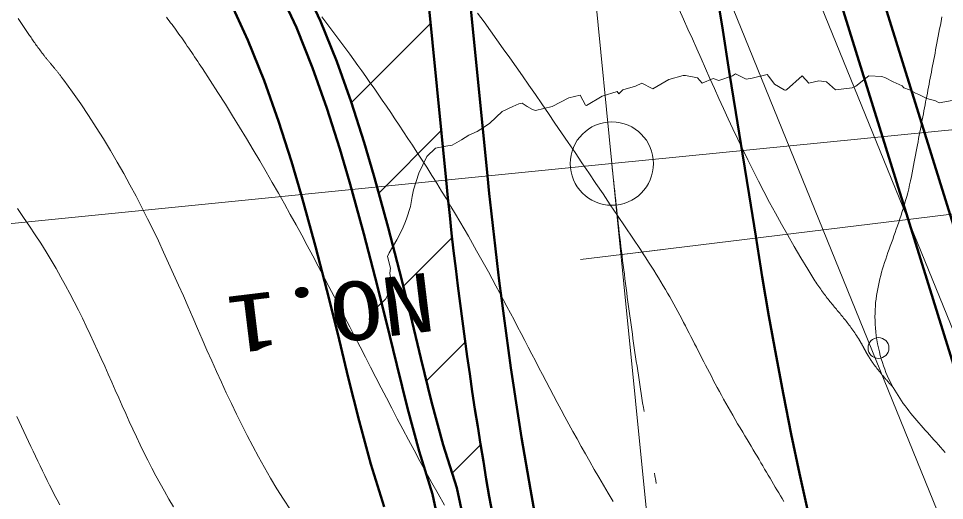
# Model space of a CAD drawing. Units: millimetres at full size, sheet at 1:500; details may follow other scales. Extents: x -209175 to 420500, y 0 to 351151.
# Drawn here: x 72906 to 84020, y 98604 to 104385 of the extents above; entities that cross this region are included whole.
import ezdxf
from ezdxf.enums import TextEntityAlignment as Align

# ---------------------------------------------------------------- set-up
doc = ezdxf.new("R2010")
doc.units = ezdxf.units.MM
doc.header["$LTSCALE"] = 500
doc.linetypes.add('USER1', pattern=[9.25, 6, -1.5, 0.25, -1.5])
for name, color, linetype, lineweight in [('D-BGD', 7, 'Continuous', 13), ('D-BGD-HICN', 7, 'Continuous', 13), ('D-BGD-LWCN', 8, 'Continuous', 13), ('D-BMK', 2, 'USER1', 13), ('D-BMK-HTXT', 7, 'Continuous', 13), ('D-BYP-STR2', 4, 'Continuous', 13), ('D-BYP-STR3', 3, 'Continuous', 13), ('D-BYP-STR4', 1, 'Continuous', 50), ('D-BYP-STR6', 3, 'Continuous', 13), ('D-BYP-STR7', 4, 'Continuous', 50), ('D-STR', 1, 'Continuous', 13), ('サーフェス_コンタ作成', 33, 'Continuous', 13)]:
    doc.layers.add(name, color=color, linetype=linetype, lineweight=lineweight)
doc.styles.add('ＭＳ ゴシック', font='')
doc.styles.get('ＭＳ ゴシック').set_extended_font_data('MS Gothic')

msp = doc.modelspace()

# ---------------------------------------------------------------- linework, layer by layer
at = {"layer": 'D-BGD'}
msp.add_circle((83228.1, 100433.1), 125, dxfattribs=at)
at = {"layer": 'D-BGD-HICN'}
msp.add_lwpolyline([(72903, 104384.4), (72911.2, 104372.3), (72919.4, 104360.3), (72927.4, 104348.3), (72935.5, 104336.3), (72943.5, 104324.4), (72951.4, 104312.6), (72959.3, 104300.7), (72967.2, 104288.8), (72975.1, 104277), (72983, 104265.1), (72991, 104253.2), (72998.9, 104241.3), (73006.9, 104229.4), (73015, 104217.4), (73023.1, 104205.3), (73031.3, 104193.2), (73039.6, 104181), (73047.9, 104168.7), (73056.4, 104156.3), (73065, 104143.8), (73073.7, 104131.2), (73082.6, 104118.5), (73091.6, 104105.6), (73100.8, 104092.6), (73110.1, 104079.5), (73119.7, 104066.2), (73129.4, 104052.7), (73139.3, 104039), (73149.4, 104025.2), (73159.8, 104011.2), (73170.4, 103996.9), (73181.3, 103982.4), (73187.5, 103974.1), (73193.7, 103966), (73199.9, 103958), (73205.9, 103950.2), (73211.9, 103942.5), (73217.8, 103935), (73223.6, 103927.6), (73229.4, 103920.3), (73235.1, 103913.2), (73240.8, 103906.1), (73246.4, 103899.2), (73251.9, 103892.3), (73257.4, 103885.6), (73262.9, 103878.9), (73268.4, 103872.3), (73273.8, 103865.7), (73279.1, 103859.2), (73284.5, 103852.8), (73289.8, 103846.4), (73295.1, 103840), (73300.4, 103833.7), (73305.7, 103827.4), (73311, 103821.1), (73316.2, 103814.8), (73321.5, 103808.5), (73326.8, 103802.2), (73332, 103795.9), (73337.3, 103789.6), (73342.6, 103783.2), (73347.9, 103776.8), (73353.2, 103770.3), (73358.6, 103763.8), (73363.9, 103757.2), (73369.3, 103750.6), (73374.8, 103743.9), (73380.2, 103737.1), (73385.7, 103730.2), (73391.3, 103723.2), (73396.9, 103716.1), (73402.5, 103708.9), (73408.2, 103701.6), (73414, 103694.1), (73419.8, 103686.5), (73425.7, 103678.8), (73431.7, 103670.9), (73437.7, 103662.8), (73443.8, 103654.6), (73450, 103646.3), (73553.1, 103503.4), (73652, 103361.4), (73747, 103220.3), (73838.1, 103080), (73925.7, 102940.5), (74009.8, 102801.8), (74090.8, 102663.9), (74168.8, 102526.6), (74243.9, 102390.1), (74316.5, 102254.2), (74386.6, 102119), (74454.5, 101984.4), (74520.4, 101850.4), (74584.5, 101717), (74646.9, 101584.1), (74708, 101451.8), (74767.7, 101319.9), (74826.5, 101188.5), (74884.4, 101057.5), (74941.7, 100926.9), (74998.5, 100796.8), (75055, 100666.9), (75111.6, 100537.5), (75168.2, 100408.3), (75225.2, 100279.4), (75282.8, 100150.8), (75341, 100022.4), (75400.2, 99894.2), (75460.5, 99766.1), (75522.2, 99638.3), (75585.3, 99510.5), (75650.2, 99382.9), (75717, 99255.3), (75785.9, 99127.8), (75857.1, 99000.3), (75930.8, 98872.7), (76007.2, 98745.2), (76086.5, 98617.6), (76168.9, 98489.9)], dxfattribs=at)
at = {"layer": 'D-BGD-LWCN'}
for points in [[(83404.3, 99960.2), (83400, 99964.8), (83395.7, 99969.4), (83391.4, 99974), (83387.1, 99978.6), (83382.8, 99983.3), (83378.5, 99987.9), (83374.3, 99992.6), (83370, 99997.4), (83365.7, 100002.1), (83361.4, 100006.9), (83357.1, 100011.7), (83352.8, 100016.5), (83348.5, 100021.4), (83344.2, 100026.2), (83339.9, 100031.1), (83335.6, 100036.1), (83331.3, 100041.1), (83327, 100046), (83322.6, 100051.1), (83318.3, 100056.1), (83313.9, 100061.2), (83309.6, 100066.4), (83305.2, 100071.5), (83300.8, 100076.7), (83296.4, 100081.9), (83292, 100087.2), (83287.6, 100092.5), (83283.2, 100097.8), (83278.7, 100103.2), (83274.2, 100108.6), (83269.8, 100114.1), (83265.3, 100119.6), (83260.7, 100125.1), (83256.2, 100130.7), (83251.6, 100136.3), (83247.1, 100142), (83242.5, 100147.7), (83237.8, 100153.4), (83233.2, 100159.2), (83228.5, 100165.1), (83223.8, 100171), (83219.1, 100176.9), (83214.4, 100182.9), (83209.6, 100188.9), (83204.8, 100195), (83200, 100201.1), (83195.2, 100207.3), (83190.3, 100213.5), (83187.8, 100216.7), (83185.4, 100219.8), (83183, 100222.9), (83180.7, 100225.9), (83178.4, 100228.9), (83176.2, 100231.9), (83174, 100234.8), (83171.9, 100237.7), (83169.8, 100240.6), (83167.7, 100243.4), (83165.7, 100246.2), (83163.7, 100249), (83161.7, 100251.8), (83159.8, 100254.5), (83157.9, 100257.2), (83156, 100259.9), (83154.2, 100262.6), (83152.4, 100265.3), (83150.6, 100267.9), (83148.8, 100270.6), (83147, 100273.3), (83145.2, 100275.9), (83143.5, 100278.6), (83141.8, 100281.2), (83140, 100283.9), (83138.3, 100286.6), (83136.6, 100289.3), (83134.9, 100292), (83133.1, 100294.7), (83131.4, 100297.4), (83129.7, 100300.2), (83128, 100302.9), (83126.2, 100305.7), (83124.5, 100308.6), (83122.7, 100311.4), (83121, 100314.3), (83119.2, 100317.2), (83117.4, 100320.2), (83115.5, 100323.2), (83113.7, 100326.2), (83111.8, 100329.3), (83109.9, 100332.4), (83108, 100335.5), (83106, 100338.8), (83104, 100342), (83102, 100345.4), (83099.9, 100348.7), (83097.8, 100352.2), (83095.3, 100356.3), (83092.8, 100360.4), (83090.4, 100364.4), (83088, 100368.4), (83085.7, 100372.3), (83083.5, 100376.2), (83081.3, 100380), (83079.1, 100383.8), (83077, 100387.5), (83074.9, 100391.2), (83072.9, 100394.8), (83070.9, 100398.4), (83068.9, 100402), (83067, 100405.6), (83065.1, 100409.1), (83063.2, 100412.6), (83061.4, 100416), (83059.5, 100419.5), (83057.7, 100422.9), (83055.9, 100426.3), (83054.1, 100429.7), (83052.3, 100433.1), (83050.5, 100436.5), (83048.7, 100439.9), (83046.9, 100443.3), (83045.1, 100446.7), (83043.3, 100450.1), (83041.5, 100453.5), (83039.7, 100456.9), (83037.9, 100460.4), (83036, 100463.8), (83034.2, 100467.3), (83032.3, 100470.8), (83030.3, 100474.3), (83028.4, 100477.8), (83026.4, 100481.4), (83024.4, 100485), (83022.4, 100488.6), (83020.3, 100492.3), (83018.2, 100496), (83016, 100499.8), (83013.8, 100503.6), (83011.6, 100507.5), (83009.3, 100511.4), (83006.9, 100515.3), (83004.5, 100519.4), (83002, 100523.4), (82999.4, 100527.6), (82988, 100545.9), (82976.7, 100563.7), (82965.4, 100581.2), (82954.1, 100598.2), (82942.9, 100614.8), (82931.7, 100631.1), (82920.5, 100647.1), (82909.4, 100662.8), (82898.2, 100678.1), (82887.2, 100693.1), (82876.1, 100707.9), (82865.1, 100722.5), (82854, 100736.8), (82843, 100750.9), (82832.1, 100764.8), (82821.1, 100778.6), (82810.1, 100792.2), (82799.2, 100805.7), (82788.3, 100819), (82777.3, 100832.3), (82766.4, 100845.4), (82755.5, 100858.6), (82744.6, 100871.6), (82733.6, 100884.7), (82722.7, 100897.8), (82711.8, 100910.8), (82700.8, 100923.9), (82689.9, 100937.1), (82678.9, 100950.3), (82667.9, 100963.7), (82656.9, 100977.1), (82645.9, 100990.7), (82634.9, 101004.4), (82623.9, 101018.3), (82612.8, 101032.3), (82601.7, 101046.6), (82590.5, 101061.1), (82579.4, 101075.8), (82568.2, 101090.8), (82557, 101106.1), (82545.7, 101121.6), (82534.4, 101137.5), (82523.1, 101153.7), (82511.7, 101170.3), (82500.3, 101187.3), (82488.8, 101204.6), (82477.3, 101222.3), (82465.7, 101240.5), (82379.5, 101379), (82296.3, 101515.9), (82216, 101651.4), (82138.4, 101785.4), (82063.3, 101918), (81990.8, 102049.4), (81920.5, 102179.5), (81852.4, 102308.4), (81786.3, 102436.2), (81722.1, 102562.9), (81659.6, 102688.7), (81598.7, 102813.5), (81539.3, 102937.4), (81481.2, 103060.4), (81424.3, 103182.8), (81368.4, 103304.4), (81313.4, 103425.3), (81259.2, 103545.7), (81205.6, 103665.6), (81152.4, 103785), (81099.6, 103904), (81047, 104022.7), (80994.4, 104141.1), (80941.8, 104259.2), (80888.9, 104377.2), (80835.6, 104495.2)], [(74682.2, 104401.7), (74698.9, 104379.6), (74715.5, 104357.6), (74732.1, 104335.4), (74748.6, 104313.1), (74765.1, 104290.7), (74781.5, 104268.2), (74798, 104245.5), (74814.5, 104222.7), (74831.1, 104199.6), (74847.7, 104176.3), (74864.4, 104152.8), (74881.1, 104129), (74898, 104104.8), (74915, 104080.4), (74932.1, 104055.7), (74949.3, 104030.6), (74966.7, 104005.1), (74984.3, 103979.2), (75002.1, 103952.9), (75020.1, 103926.1), (75038.3, 103898.9), (75056.7, 103871.2), (75075.4, 103843), (75094.4, 103814.2), (75113.7, 103784.9), (75207.8, 103640.2), (75299.4, 103497.5), (75388.5, 103356.8), (75475.3, 103217.9), (75559.8, 103080.8), (75642.1, 102945.3), (75722.5, 102811.4), (75800.9, 102678.9), (75877.4, 102547.9), (75952.3, 102418.1), (76025.6, 102289.5), (76097.4, 102162.1), (76167.7, 102035.7), (76236.9, 101910.2), (76304.8, 101785.6), (76371.7, 101661.7), (76437.7, 101538.5), (76502.8, 101415.9), (76567.1, 101293.8), (76630.9, 101172.1), (76694.1, 101050.6), (76756.9, 100929.4), (76819.5, 100808.4), (76881.8, 100687.3), (76944.1, 100566.2), (77006.4, 100445), (77068.8, 100323.6), (77131.5, 100201.8), (77194.5, 100079.6), (77258, 99956.9), (77322.1, 99833.6), (77386.8, 99709.7), (77452.3, 99584.9), (77518.8, 99459.3), (77586.2, 99332.8), (77654.7, 99205.2), (77724.5, 99076.5), (77795.6, 98946.6), (77868.1, 98815.3), (77942.2, 98682.7), (78018, 98548.5)], [(76548.4, 104405), (76596.5, 104341.9), (76644.5, 104278.5), (76692.4, 104214.9), (76740.2, 104150.9), (76787.9, 104086.6), (76835.7, 104021.7), (76883.5, 103956.4), (76931.4, 103890.4), (76979.5, 103823.8), (77027.7, 103756.4), (77076.1, 103688.2), (77124.8, 103619.2), (77173.7, 103549.2), (77223, 103478.3), (77272.6, 103406.2), (77322.6, 103333.1), (77373.1, 103258.7), (77424.1, 103183.1), (77475.6, 103106.2), (77527.6, 103027.8), (77580.3, 102948), (77633.6, 102866.7), (77687.6, 102783.7), (77742.3, 102699.1), (77805.2, 102600.8), (77866.5, 102504), (77926.3, 102408.5), (77984.5, 102314.4), (78041.3, 102221.4), (78096.7, 102129.6), (78150.9, 102039), (78203.8, 101949.4), (78255.5, 101860.7), (78306.2, 101773), (78355.8, 101686.2), (78404.5, 101600.1), (78452.3, 101514.8), (78499.2, 101430.1), (78545.5, 101346), (78591, 101262.5), (78636, 101179.4), (78680.4, 101096.7), (78724.3, 101014.4), (78767.8, 100932.4), (78811, 100850.6), (78853.9, 100768.9), (78896.6, 100687.3), (78939.2, 100605.8), (78981.8, 100524.2), (79024.3, 100442.5), (79066.9, 100360.7), (79109.7, 100278.6), (79152.7, 100196.2), (79196, 100113.5), (79239.6, 100030.3), (79283.6, 99946.7), (79328.1, 99862.5), (79373.2, 99777.8), (79419, 99692.3), (79465.4, 99606.1), (79512.6, 99519.1), (79560.6, 99431.2), (79609.5, 99342.4), (79659.4, 99252.6), (79710.3, 99161.8), (79762.4, 99069.8), (79815.6, 98976.7), (79870, 98882.3), (79925.8, 98786.6), (79983, 98689.5), (80041.6, 98591)], [(78416.9, 104450), (78494.2, 104344), (78571.2, 104237.5), (78648, 104130.6), (78724.7, 104023.1), (78801.4, 103915), (78878.2, 103806.1), (78955.1, 103696.4), (79032.2, 103585.7), (79109.7, 103474), (79187.6, 103361.2), (79266, 103247.2), (79345, 103131.9), (79424.6, 103015.2), (79505, 102897), (79586.3, 102777.3), (79668.6, 102655.8), (79751.8, 102532.6), (79836.2, 102407.6), (79921.8, 102280.6), (80008.7, 102151.6), (80096.9, 102020.5), (80186.6, 101887.1), (80277.9, 101751.4), (80370.8, 101613.4), (80404.6, 101562.8), (80437.4, 101513), (80469.4, 101463.8), (80500.4, 101415.2), (80530.6, 101367.2), (80560.1, 101319.8), (80588.8, 101272.9), (80616.7, 101226.5), (80644, 101180.6), (80670.7, 101135.1), (80696.8, 101090), (80722.3, 101045.3), (80747.3, 101000.9), (80771.8, 100956.8), (80795.9, 100913), (80819.6, 100869.5), (80842.9, 100826.2), (80865.9, 100783.1), (80888.6, 100740.1), (80911.1, 100697.2), (80933.4, 100654.5), (80955.5, 100611.8), (80977.5, 100569.1), (80999.4, 100526.5), (81021.2, 100483.8), (81043, 100441), (81064.9, 100398.2), (81086.8, 100355.2), (81108.9, 100312), (81131, 100268.7), (81153.4, 100225.2), (81176, 100181.4), (81198.9, 100137.3), (81222, 100093), (81245.5, 100048.2), (81269.4, 100003.1), (81293.7, 99957.7), (81318.5, 99911.7), (81343.7, 99865.3), (81369.5, 99818.4), (81395.9, 99771), (81422.8, 99723), (81450.5, 99674.4), (81478.8, 99625.2), (81507.8, 99575.4), (81537.7, 99524.8), (81568.3, 99473.6), (81599.8, 99421.6), (81625.9, 99378.5), (81651.5, 99336.1), (81676.6, 99294.4), (81701.2, 99253.2), (81725.3, 99212.7), (81749, 99172.8), (81772.2, 99133.4), (81795.1, 99094.5), (81817.6, 99056.1), (81839.9, 99018.3), (81861.8, 98980.8), (81883.5, 98943.8), (81905, 98907.2), (81926.2, 98871), (81947.3, 98835.1), (81968.3, 98799.6), (81989.2, 98764.4), (82010, 98729.4), (82030.8, 98694.7), (82051.6, 98660.3), (82072.4, 98626), (82093.2, 98591.9)], [(72892, 102104.6), (72966.7, 101999.7), (73038.5, 101895.5), (73107.5, 101792.1), (73173.8, 101689.3), (73237.6, 101587.1), (73298.9, 101485.6), (73358, 101384.7), (73414.9, 101284.4), (73469.9, 101184.6), (73523, 101085.4), (73574.4, 100986.7), (73624.2, 100888.5), (73672.7, 100790.8), (73719.8, 100693.5), (73765.7, 100596.6), (73810.7, 100500.2), (73854.8, 100404.1), (73898.1, 100308.4), (73940.8, 100213), (73983.1, 100117.9), (74025.1, 100023.1), (74066.9, 99928.6), (74108.7, 99834.3), (74150.5, 99740.2), (74192.6, 99646.3), (74235.1, 99552.7), (74278.1, 99459.1), (74321.8, 99365.7), (74366.2, 99272.4), (74411.6, 99179.1), (74458.1, 99086), (74505.7, 98992.8), (74554.8, 98899.7), (74605.3, 98806.5), (74657.5, 98713.4), (74711.4, 98620.2), (74767.2, 98526.8)], [(72883.9, 99609.5), (72913.3, 99549.4), (72942.2, 99489.6), (72970.8, 99430), (72999, 99370.7), (73027, 99311.6), (73054.7, 99252.7), (73082.4, 99194), (73110.1, 99135.4), (73137.8, 99077), (73165.6, 99018.6), (73193.6, 98960.3), (73221.9, 98902), (73250.6, 98843.8), (73279.6, 98785.5), (73309.2, 98727.3), (73339.3, 98668.9), (73370.1, 98610.5), (73401.7, 98552)]]:
    msp.add_lwpolyline(points, dxfattribs=at)
at = {"layer": 'D-BMK'}
msp.add_line((80027.8, 102645.1), (79426.5, 108690.7), dxfattribs=at)
msp.add_arc((129782.3, 107593.6), 50000, 185.67988, 201.99314, dxfattribs=at)
at = {"layer": 'D-BMK-HTXT'}
for p, q in [((89695.1, 103606.6), (80027.8, 102645.1)), ((90483.5, 102813), (80148.2, 101555.8)), ((80027.8, 102645.1), (42015.3, 98864.4))]:
    msp.add_line(p, q, dxfattribs=at)
at = {"layer": 'D-BMK-HTXT', "color": 3}
for p, q in [((80588.6, 97006.4), (80027.8, 102645.1)), ((79651.8, 101495.4), (80644.5, 101616.1))]:
    msp.add_line(p, q, dxfattribs=at)
at = {"layer": 'D-BMK-HTXT'}
msp.add_circle((80027.8, 102645.1), 500, dxfattribs=at)
at = {"layer": 'D-BYP-STR2'}
msp.add_lwpolyline([(83990.5, 104405.4), (83979.7, 104350.1), (83971, 104305.1), (83962.6, 104260.9), (83954.2, 104217.4), (83946, 104174.7), (83938, 104132.6), (83930, 104091.3), (83922.2, 104050.5), (83914.5, 104010.3), (83906.9, 103970.7), (83899.4, 103931.6), (83892, 103893), (83884.7, 103854.9), (83877.4, 103817.2), (83870.3, 103779.8), (83863.2, 103742.8), (83856.1, 103706.1), (83849.1, 103669.7), (83842.2, 103633.5), (83835.3, 103597.5), (83828.4, 103561.7), (83821.6, 103526.1), (83814.8, 103490.5), (83807.9, 103455.1), (83801.1, 103419.6), (83794.3, 103384.2), (83787.5, 103348.7), (83780.7, 103313.1), (83773.9, 103277.5), (83767, 103241.7), (83760.1, 103205.7), (83753.2, 103169.5), (83746.2, 103133.1), (83739.1, 103096.4), (83732, 103059.4), (83724.9, 103022.1), (83717.6, 102984.3), (83710.3, 102946.2), (83702.9, 102907.6), (83695.4, 102868.5), (83687.8, 102828.9), (83680.1, 102788.7), (83672.3, 102747.9), (83664.3, 102706.6), (83656.3, 102664.5), (83648.1, 102621.8), (83639.7, 102578.3), (83631.2, 102534.1), (83622.6, 102489.1), (83612.6, 102439.4), (83602, 102390.5), (83590.9, 102342.4), (83579.1, 102295.2), (83566.9, 102248.7), (83554.3, 102203), (83541.2, 102157.9), (83527.8, 102113.4), (83514, 102069.6), (83500, 102026.3), (83485.8, 101983.6), (83471.4, 101941.4), (83456.9, 101899.6), (83442.3, 101858.3), (83427.6, 101817.3), (83413, 101776.7), (83398.5, 101736.3), (83384, 101696.3), (83369.7, 101656.5), (83355.6, 101616.8), (83341.7, 101577.4), (83328.2, 101538), (83314.9, 101498.8), (83302.1, 101459.5), (83289.6, 101420.3), (83277.7, 101381), (83266.3, 101341.7), (83255.4, 101302.3), (83245.1, 101262.7), (83235.5, 101223), (83226.7, 101183), (83218.5, 101142.7), (83211.2, 101102.2), (83204.7, 101061.3), (83199.1, 101020.1), (83194.4, 100978.5), (83190.7, 100936.4), (83188, 100893.8), (83186.5, 100850.7), (83186, 100807), (83186.7, 100762.8), (83188.6, 100717.9), (83191.8, 100672.3), (83196.2, 100626.1), (83202.1, 100579), (83209.3, 100531.2), (83218, 100482.6), (83228.1, 100433.1), (83238.6, 100387.9), (83249.9, 100343.8), (83262, 100300.9), (83274.9, 100259.2), (83288.6, 100218.6), (83303, 100179), (83318.1, 100140.4), (83333.9, 100102.8), (83350.4, 100066), (83367.6, 100030.2), (83385.4, 99995.1), (83403.9, 99960.8), (83422.9, 99927.2), (83442.5, 99894.2), (83462.6, 99861.9), (83483.3, 99830.1), (83504.5, 99798.9), (83526.1, 99768.1), (83548.3, 99737.8), (83570.8, 99707.8), (83593.8, 99678.2), (83617.2, 99648.8), (83641, 99619.7), (83665.1, 99590.8), (83689.5, 99562), (83714.3, 99533.4), (83739.3, 99504.7), (83764.6, 99476.1), (83790.2, 99447.4), (83816, 99418.6), (83842, 99389.7), (83868.2, 99360.5), (83894.5, 99331.2), (83920.9, 99301.5), (83947.5, 99271.5), (83974.2, 99241.2), (84000.9, 99210.4), (84027.7, 99179.1)], dxfattribs=at)
at = {"layer": 'D-BYP-STR3', "lineweight": 50}
msp.add_lwpolyline([(82382.8, 98459.8), (82279.6, 98928.6), (82181, 99398.3), (82087.2, 99869.1), (81998.1, 100340.7), (81913.7, 100813.3), (81834, 101286.6), (81817, 101391.5), (81755.2, 101775.9), (81675.7, 102269.5), (81596.3, 102763.2), (81516.9, 103256.8), (81437.4, 103750.5), (81358, 104244.1), (81278.6, 104737.8)], dxfattribs=at)
at = {"layer": 'D-BYP-STR4'}
for p, q in [((89235.2, 83818.8), (80548.9, 111728.6)), ((89698.8, 84006), (81042.9, 111806.1)), ((78037.6, 102447.1), (77436.3, 108492.8)), ((78535.1, 102496.6), (77933.8, 108542.3))]:
    msp.add_line(p, q, dxfattribs=at)
for radius in [51500, 52000]:
    msp.add_arc((129782.3, 107593.6), radius, 185.67988, 200.68677, dxfattribs=at)
at = {"layer": 'D-BYP-STR6'}
for p, q in [((76901.3, 103377.5), (77850.6, 104326.6)), ((77229.2, 102291.3), (77978.6, 103040.5)), ((77523.4, 101171.4), (78110.7, 101758.5)), ((77803.1, 100037), (78268.1, 100501.9)), ((78112, 98931.7), (78452.4, 99272.1))]:
    msp.add_line(p, q, dxfattribs=at)
at = {"layer": 'D-BYP-STR6', "lineweight": 50}
msp.add_lwpolyline([(77296, 98527.1), (77133.6, 99040.3), (76993.2, 99558.5), (76864.6, 100079.5), (76738.2, 100602), (76605.8, 101124.8), (76470.8, 101648.8), (76327.4, 102173.4), (76297.9, 102274.1), (76183.7, 102668.8), (76027.4, 103155.7), (75853.5, 103640.9), (75659.8, 104124.1), (75436.8, 104604.3)], dxfattribs=at)
at = {"layer": 'D-BYP-STR7'}
for p, q in [((78955.7, 95045.2), (78167.3, 98756.9)), ((78662.3, 94982.9), (77876.9, 98680.3))]:
    msp.add_line(p, q, dxfattribs=at)
for points in [[(78167.3, 98756.9), (78004.9, 99270.1), (77864.5, 99788.3), (77735.9, 100309.3), (77609.5, 100831.8), (77477.1, 101354.6), (77342.1, 101878.6), (77198.7, 102403.2), (77169.1, 102503.9), (77055, 102898.5), (76898.7, 103385.5), (76724.8, 103870.6), (76531.1, 104353.8), (76308.1, 104834.1)], [(77876.9, 98680.3), (77714.5, 99193.5), (77574.1, 99711.7), (77445.4, 100232.7), (77319, 100755.2), (77186.6, 101278), (77051.7, 101802), (76908.2, 102326.6), (76878.7, 102427.3), (76764.6, 102822), (76608.3, 103308.9), (76434.4, 103794), (76240.6, 104277.2), (76017.7, 104757.5)]]:
    msp.add_lwpolyline(points, dxfattribs=at)
at = {"layer": 'D-STR'}
for p, q in [((75854.1, 120953.6), (102188, 56276.9)), ((75009.5, 120418.1), (101271, 55877.2))]:
    msp.add_line(p, q, dxfattribs=at)
at = {"layer": 'サーフェス_コンタ作成'}
msp.add_lwpolyline([(77111, 100774.8), (77217.4, 100931), (77311, 101019), (77371.2, 101131), (77383.7, 101203.7), (77364.7, 101331), (77371, 101391), (77336, 101531), (77353.9, 101573.9), (77448.1, 101731), (77511, 101853.2), (77541.1, 101931), (77562.9, 101982.9), (77611, 102131), (77630.4, 102250.4), (77645.1, 102331), (77711, 102531), (77808.6, 102731), (77911, 102831), (78034.5, 102854.5), (78111, 102864.3), (78224, 102931), (78311, 102988.1), (78411, 103031), (78511, 103093.3), (78562.3, 103131), (78711, 103269.1), (78841, 103331), (78911, 103363.6), (78951, 103371), (79011, 103331), (79075.1, 103295.1), (79111, 103282.7), (79311, 103331), (79511, 103433), (79646.1, 103466.1), (79711, 103346.4), (79722.8, 103342.8), (79911, 103454.8), (80090.3, 103510.3), (80111, 103481), (80161, 103531), (80311, 103574.9), (80389.3, 103609.3), (80511, 103544.3), (80521, 103541), (80711, 103655), (80883.2, 103703.2), (80911, 103703.2), (81055.2, 103675.2), (81111, 103611), (81244.3, 103664.3), (81311, 103642.1), (81477.7, 103697.7), (81511, 103722.7), (81638.8, 103658.8), (81711, 103670.5), (81892.8, 103712.8), (81911, 103688.1), (81979.8, 103599.8), (82094.3, 103531), (82106, 103526), (82111, 103527.2), (82122.8, 103531), (82311, 103699.4), (82391, 103611), (82511, 103638.7), (82605.9, 103625.9), (82711, 103531), (82911, 103556), (82955.4, 103575.4), (83111, 103696), (83268.1, 103688.1), (83311, 103672.9), (83404.6, 103624.6), (83511, 103579.5), (83534.2, 103554.2), (83599.9, 103531), (83671.8, 103491.8), (83711, 103475.4), (83807.3, 103427.3), (83911, 103397.7), (83954.8, 103374.8), (84111, 103401.1)], dxfattribs=at)

# ---------------------------------------------------------------- texts
at = {"layer": 'D-BMK-HTXT', "style": 'ＭＳ ゴシック', "width": 1.3}
msp.add_text('NO.1', height=705, rotation=186.936, dxfattribs=at).set_placement((77931.1, 100642.6), align=Align.TOP_LEFT)

doc.saveas('drawing.dxf')
